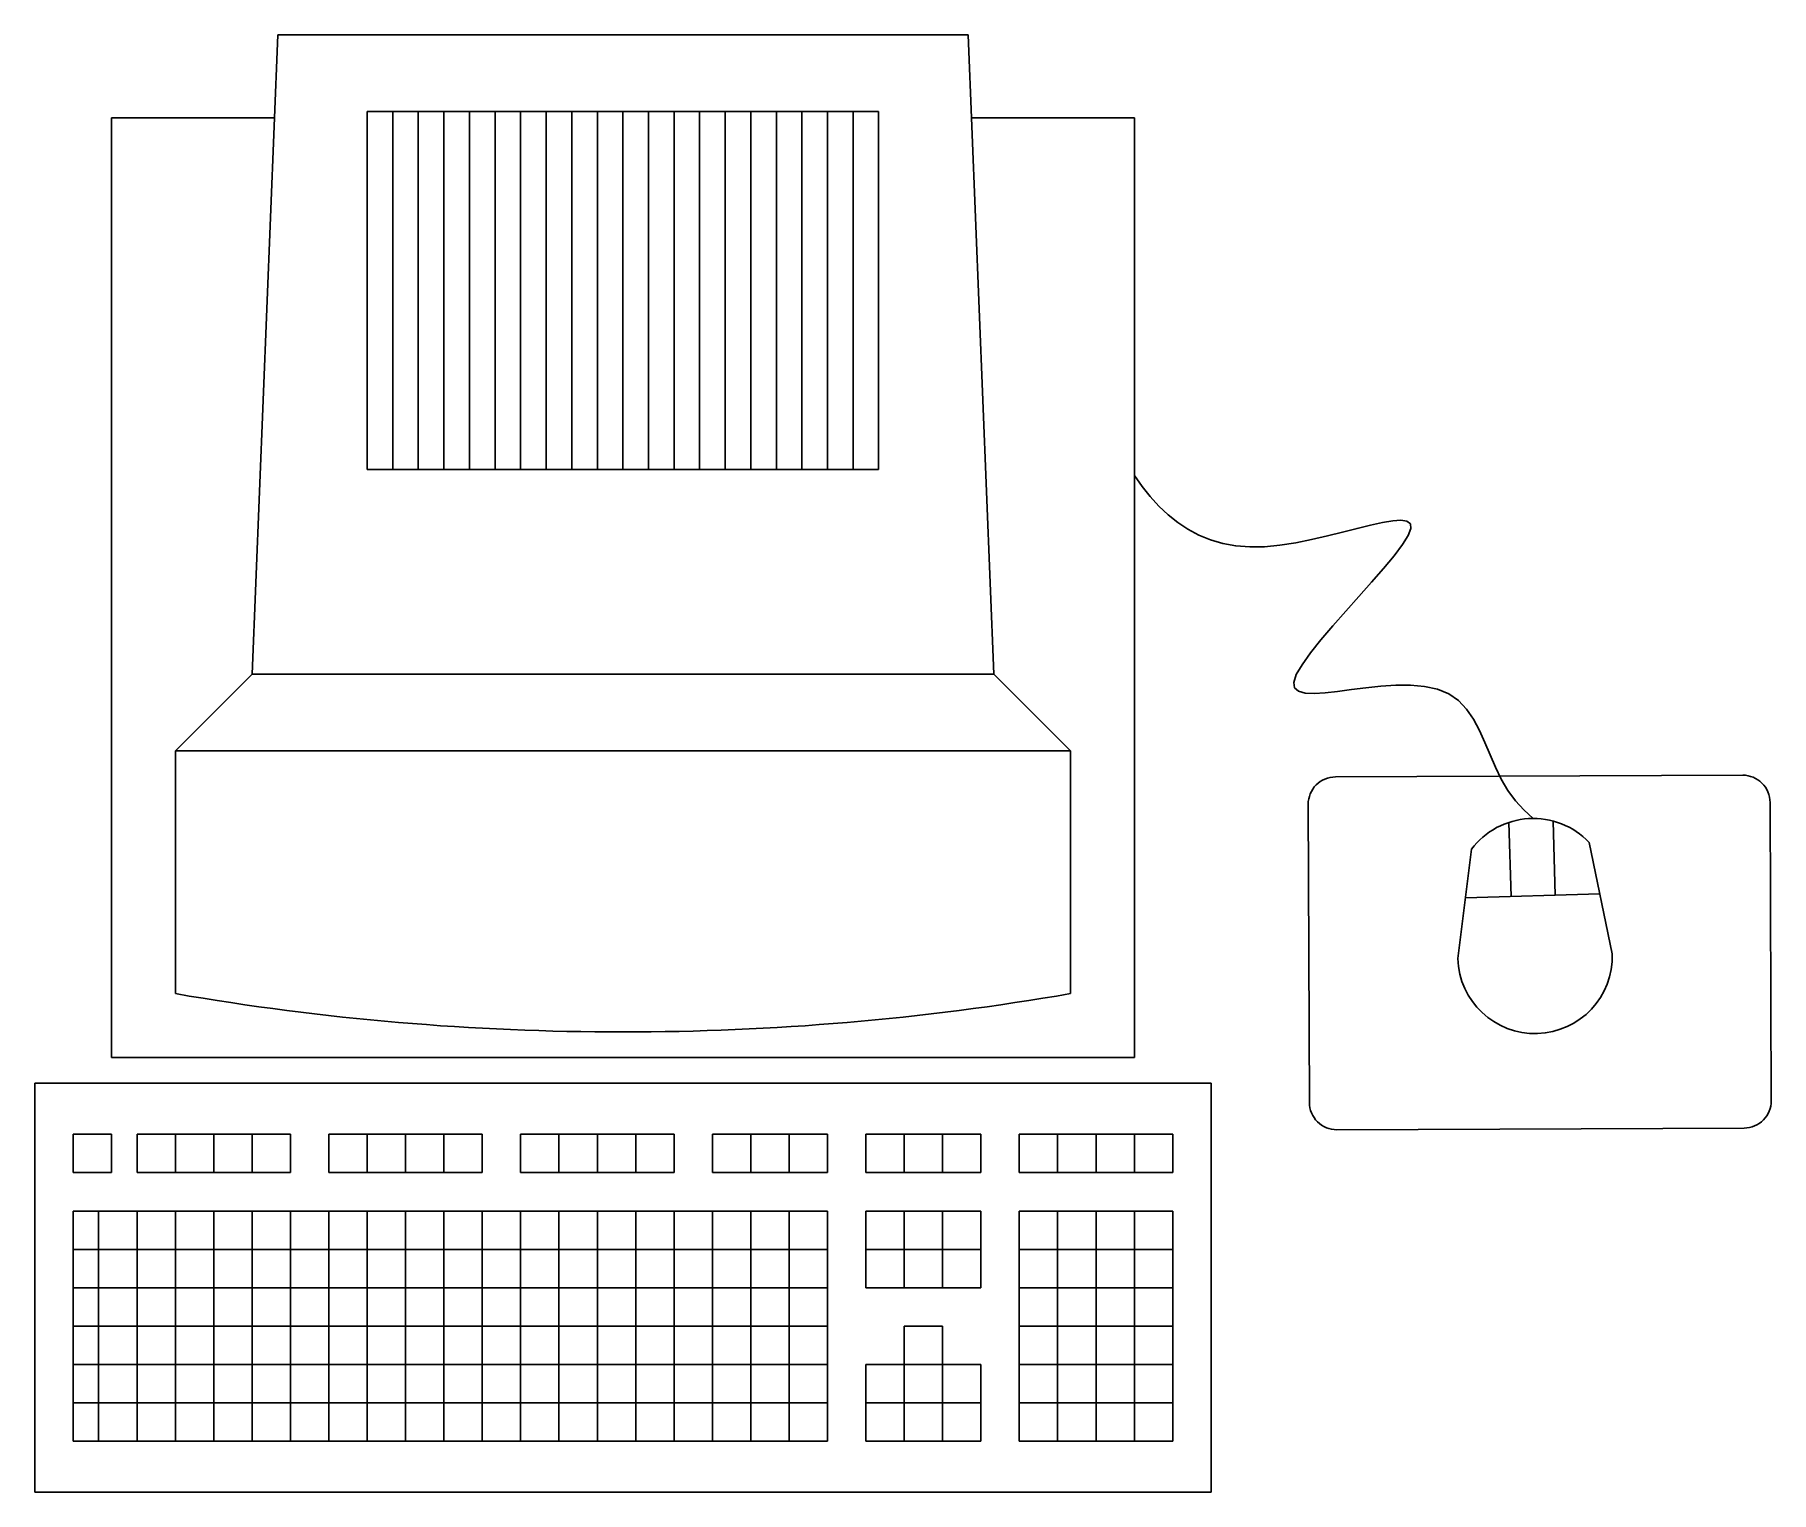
# Model space of a CAD drawing. Extents: x 2545.632 to 2546.207, y 1505.545 to 1506.027.
import ezdxf

# ---------------------------------------------------------------- set-up
doc = ezdxf.new("R2010")
doc.units = 0
doc.layers.get('0').update_dxf_attribs({"linetype": 'CONTINUOUS'})

msp = doc.modelspace()

# ---------------------------------------------------------------- linework, layer by layer
at = {"color": 0}
for p, q in [((2545.70414, 1505.81569), (2545.7126, 1506.02722)), ((2545.7126, 1506.02722), (2545.94104, 1506.02722)), ((2545.9495, 1505.81569), (2545.94104, 1506.02722)), ((2545.6576, 1505.68878), (2545.6576, 1505.99968)), ((2545.6576, 1505.99968), (2545.71149, 1505.99968)), ((2545.74221, 1505.88338), (2545.74221, 1506.00183)), ((2545.74221, 1506.00183), (2545.91143, 1506.00183)), ((2545.75067, 1505.88338), (2545.75067, 1506.00183)), ((2545.75913, 1505.88338), (2545.75913, 1506.00183)), ((2545.76759, 1505.88338), (2545.76759, 1506.00183)), ((2545.77605, 1505.88338), (2545.77605, 1506.00183)), ((2545.78451, 1505.88338), (2545.78451, 1506.00183)), ((2545.79297, 1505.88338), (2545.79297, 1506.00183)), ((2545.80144, 1505.88338), (2545.80144, 1506.00183)), ((2545.8099, 1505.88338), (2545.8099, 1506.00183)), ((2545.81836, 1505.88338), (2545.81836, 1506.00183)), ((2545.82682, 1505.88338), (2545.82682, 1506.00183)), ((2545.83528, 1505.88338), (2545.83528, 1506.00183)), ((2545.84374, 1505.88338), (2545.84374, 1506.00183)), ((2545.8522, 1505.88338), (2545.8522, 1506.00183)), ((2545.86066, 1505.88338), (2545.86066, 1506.00183)), ((2545.86912, 1505.88338), (2545.86912, 1506.00183)), ((2545.87758, 1505.88338), (2545.87758, 1506.00183)), ((2545.88605, 1505.88338), (2545.88605, 1506.00183)), ((2545.89451, 1505.88338), (2545.89451, 1506.00183)), ((2545.90297, 1505.88338), (2545.90297, 1506.00183)), ((2545.91143, 1505.88338), (2545.91143, 1506.00183)), ((2545.94214, 1505.99968), (2545.99604, 1505.99968)), ((2545.99604, 1505.68878), (2545.99604, 1505.99968)), ((2545.74221, 1505.88338), (2545.91143, 1505.88338)), ((2545.67875, 1505.79031), (2545.70414, 1505.81569)), ((2545.70414, 1505.81569), (2545.9495, 1505.81569)), ((2545.97489, 1505.79031), (2545.9495, 1505.81569)), ((2545.67875, 1505.70993), (2545.67875, 1505.79031)), ((2545.67875, 1505.79031), (2545.97489, 1505.79031)), ((2545.97489, 1505.70993), (2545.97489, 1505.79031)), ((2546.12067, 1505.7421), (2546.11992, 1505.76659)), ((2546.1353, 1505.74255), (2546.13455, 1505.76704)), ((2546.10304, 1505.72152), (2546.10755, 1505.75769)), ((2546.15416, 1505.72308), (2546.14647, 1505.75999)), ((2546.10555, 1505.74163), (2546.15001, 1505.743)), ((2545.6576, 1505.68878), (2545.99604, 1505.68878)), ((2545.63222, 1505.68032), (2546.02142, 1505.68032)), ((2545.63222, 1505.54494), (2545.63222, 1505.68032)), ((2546.02142, 1505.54494), (2546.02142, 1505.68032)), ((2545.64491, 1505.65071), (2545.64491, 1505.6634)), ((2545.64491, 1505.6634), (2545.6576, 1505.6634)), ((2545.6576, 1505.65071), (2545.6576, 1505.6634)), ((2545.66606, 1505.6634), (2545.71683, 1505.6634)), ((2545.66606, 1505.65071), (2545.66606, 1505.6634)), ((2545.67875, 1505.65071), (2545.67875, 1505.6634)), ((2545.69144, 1505.65071), (2545.69144, 1505.6634)), ((2545.70414, 1505.65071), (2545.70414, 1505.6634)), ((2545.71683, 1505.65071), (2545.71683, 1505.6634)), ((2545.71683, 1505.65071), (2545.71683, 1505.6634)), ((2545.72952, 1505.6634), (2545.78028, 1505.6634)), ((2545.72952, 1505.65071), (2545.72952, 1505.6634)), ((2545.72952, 1505.65071), (2545.72952, 1505.6634)), ((2545.72952, 1505.65071), (2545.72952, 1505.6634)), ((2545.72952, 1505.65071), (2545.72952, 1505.6634)), ((2545.74221, 1505.65071), (2545.74221, 1505.6634)), ((2545.7549, 1505.65071), (2545.7549, 1505.6634)), ((2545.7549, 1505.65071), (2545.7549, 1505.6634)), ((2545.7549, 1505.65071), (2545.7549, 1505.6634)), ((2545.7549, 1505.65071), (2545.7549, 1505.6634)), ((2545.76759, 1505.65071), (2545.76759, 1505.6634)), ((2545.78028, 1505.65071), (2545.78028, 1505.6634)), ((2545.79298, 1505.6634), (2545.84374, 1505.6634)), ((2545.79298, 1505.65071), (2545.79298, 1505.6634)), ((2545.80567, 1505.65071), (2545.80567, 1505.6634)), ((2545.80567, 1505.65071), (2545.80567, 1505.6634)), ((2545.80567, 1505.65071), (2545.80567, 1505.6634)), ((2545.81836, 1505.65071), (2545.81836, 1505.6634)), ((2545.83105, 1505.65071), (2545.83105, 1505.6634)), ((2545.84374, 1505.65071), (2545.84374, 1505.6634)), ((2545.85643, 1505.65071), (2545.85643, 1505.6634)), ((2545.85643, 1505.65071), (2545.85643, 1505.6634)), ((2545.85643, 1505.65071), (2545.85643, 1505.6634)), ((2545.85643, 1505.6634), (2545.89451, 1505.6634)), ((2545.86912, 1505.65071), (2545.86912, 1505.6634)), ((2545.88181, 1505.65071), (2545.88181, 1505.6634)), ((2545.89451, 1505.65071), (2545.89451, 1505.6634)), ((2545.9072, 1505.6634), (2545.94527, 1505.6634)), ((2545.9072, 1505.65071), (2545.9072, 1505.6634)), ((2545.9072, 1505.65071), (2545.9072, 1505.6634)), ((2545.91989, 1505.65071), (2545.91989, 1505.6634)), ((2545.93258, 1505.65071), (2545.93258, 1505.6634)), ((2545.94527, 1505.65071), (2545.94527, 1505.6634)), ((2545.95796, 1505.65071), (2545.95796, 1505.6634)), ((2545.95796, 1505.6634), (2546.00873, 1505.6634)), ((2545.97065, 1505.65071), (2545.97065, 1505.6634)), ((2545.98335, 1505.65071), (2545.98335, 1505.6634)), ((2545.99604, 1505.65071), (2545.99604, 1505.6634)), ((2545.99604, 1505.65071), (2545.99604, 1505.6634)), ((2546.00873, 1505.65071), (2546.00873, 1505.6634)), ((2545.64491, 1505.65071), (2545.6576, 1505.65071)), ((2545.66606, 1505.65071), (2545.71683, 1505.65071)), ((2545.72952, 1505.65071), (2545.78028, 1505.65071)), ((2545.79298, 1505.65071), (2545.84374, 1505.65071)), ((2545.85643, 1505.65071), (2545.89451, 1505.65071)), ((2545.9072, 1505.65071), (2545.94527, 1505.65071)), ((2545.95796, 1505.65071), (2546.00873, 1505.65071)), ((2545.64491, 1505.63801), (2545.89451, 1505.63801)), ((2545.64491, 1505.56187), (2545.64491, 1505.63801)), ((2545.65337, 1505.56187), (2545.65337, 1505.63801)), ((2545.66606, 1505.56187), (2545.66606, 1505.63801)), ((2545.67875, 1505.56187), (2545.67875, 1505.63801)), ((2545.69144, 1505.56187), (2545.69144, 1505.63801)), ((2545.70414, 1505.56187), (2545.70414, 1505.63801)), ((2545.71683, 1505.56187), (2545.71683, 1505.63801)), ((2545.71683, 1505.56187), (2545.71683, 1505.63801)), ((2545.72952, 1505.56187), (2545.72952, 1505.63801)), ((2545.72952, 1505.56187), (2545.72952, 1505.63801)), ((2545.72952, 1505.56187), (2545.72952, 1505.63801)), ((2545.72952, 1505.56187), (2545.72952, 1505.63801)), ((2545.74221, 1505.56187), (2545.74221, 1505.63801)), ((2545.7549, 1505.56187), (2545.7549, 1505.63801)), ((2545.7549, 1505.56187), (2545.7549, 1505.63801)), ((2545.7549, 1505.56187), (2545.7549, 1505.63801)), ((2545.7549, 1505.56187), (2545.7549, 1505.63801)), ((2545.76759, 1505.56187), (2545.76759, 1505.63801)), ((2545.78028, 1505.56187), (2545.78028, 1505.63801)), ((2545.79298, 1505.56187), (2545.79298, 1505.63801)), ((2545.80567, 1505.56187), (2545.80567, 1505.63801)), ((2545.80567, 1505.56187), (2545.80567, 1505.63801)), ((2545.80567, 1505.56187), (2545.80567, 1505.63801)), ((2545.81836, 1505.56187), (2545.81836, 1505.63801)), ((2545.83105, 1505.56187), (2545.83105, 1505.63801)), ((2545.84374, 1505.56187), (2545.84374, 1505.63801)), ((2545.85643, 1505.56187), (2545.85643, 1505.63801)), ((2545.85643, 1505.56187), (2545.85643, 1505.63801)), ((2545.85643, 1505.56187), (2545.85643, 1505.63801)), ((2545.86912, 1505.56187), (2545.86912, 1505.63801)), ((2545.88181, 1505.56187), (2545.88181, 1505.63801)), ((2545.89451, 1505.56187), (2545.89451, 1505.63801)), ((2545.9072, 1505.61263), (2545.9072, 1505.63801)), ((2545.9072, 1505.61263), (2545.9072, 1505.63801)), ((2545.9072, 1505.63801), (2545.94527, 1505.63801)), ((2545.91989, 1505.61263), (2545.91989, 1505.63801)), ((2545.93258, 1505.61263), (2545.93258, 1505.63801)), ((2545.94527, 1505.61263), (2545.94527, 1505.63801)), ((2545.95796, 1505.63801), (2546.00873, 1505.63801)), ((2545.95796, 1505.56187), (2545.95796, 1505.63801)), ((2545.97065, 1505.56187), (2545.97065, 1505.63801)), ((2545.98335, 1505.56187), (2545.98335, 1505.63801)), ((2545.99604, 1505.56187), (2545.99604, 1505.63801)), ((2545.99604, 1505.56187), (2545.99604, 1505.63801)), ((2546.00873, 1505.56187), (2546.00873, 1505.63801)), ((2545.64491, 1505.62532), (2545.89451, 1505.62532)), ((2545.9072, 1505.62532), (2545.94527, 1505.62532)), ((2545.95796, 1505.62532), (2546.00873, 1505.62532)), ((2545.64491, 1505.61263), (2545.89451, 1505.61263)), ((2545.9072, 1505.61263), (2545.94527, 1505.61263)), ((2545.95796, 1505.61263), (2546.00873, 1505.61263)), ((2545.64491, 1505.59994), (2545.89451, 1505.59994)), ((2545.91989, 1505.59994), (2545.93258, 1505.59994)), ((2545.91989, 1505.56187), (2545.91989, 1505.59994)), ((2545.93258, 1505.56187), (2545.93258, 1505.59994)), ((2545.95796, 1505.59994), (2546.00873, 1505.59994)), ((2545.64491, 1505.58725), (2545.89451, 1505.58725)), ((2545.9072, 1505.58725), (2545.94527, 1505.58725)), ((2545.9072, 1505.56187), (2545.9072, 1505.58725)), ((2545.9072, 1505.56187), (2545.9072, 1505.58725)), ((2545.94527, 1505.56187), (2545.94527, 1505.58725)), ((2545.95796, 1505.58725), (2546.00873, 1505.58725)), ((2545.64491, 1505.57456), (2545.89451, 1505.57456)), ((2545.9072, 1505.57456), (2545.94527, 1505.57456)), ((2545.95796, 1505.57456), (2546.00873, 1505.57456)), ((2545.64491, 1505.56187), (2545.89451, 1505.56187)), ((2545.9072, 1505.56187), (2545.94527, 1505.56187)), ((2545.95796, 1505.56187), (2546.00873, 1505.56187)), ((2545.63222, 1505.54494), (2546.02142, 1505.54494))]:
    msp.add_line(p, q, dxfattribs=at)
msp.add_lwpolyline([(2546.12798, 1505.76789), (2546.12491, 1505.77071), (2546.12208, 1505.77378), (2546.11958, 1505.77718), (2546.11743, 1505.78092), (2546.11552, 1505.7849), (2546.11375, 1505.789), (2546.11202, 1505.79308), (2546.1102, 1505.79704), (2546.10821, 1505.80075), (2546.10592, 1505.80409), (2546.10323, 1505.80693), (2546.10004, 1505.80916), (2546.09627, 1505.81069), (2546.09201, 1505.8116), (2546.08739, 1505.81199), (2546.08253, 1505.81197), (2546.07757, 1505.81165), (2546.07262, 1505.81113), (2546.06782, 1505.81053), (2546.06328, 1505.80995), (2546.05914, 1505.80949), (2546.05552, 1505.80927), (2546.05254, 1505.8094), (2546.05034, 1505.80998), (2546.04903, 1505.81112), (2546.04874, 1505.81292), (2546.04959, 1505.81549), (2546.05151, 1505.81878), (2546.05429, 1505.82265), (2546.05775, 1505.82698), (2546.0617, 1505.83162), (2546.06594, 1505.83644), (2546.07028, 1505.84131), (2546.07452, 1505.84608), (2546.07847, 1505.85062), (2546.08194, 1505.85481), (2546.08473, 1505.85849), (2546.08665, 1505.86153), (2546.08752, 1505.86382), (2546.08735, 1505.86536), (2546.08621, 1505.86624), (2546.08423, 1505.86655), (2546.08149, 1505.86637), (2546.07809, 1505.86581), (2546.07413, 1505.86494), (2546.06971, 1505.86386), (2546.06493, 1505.86265), (2546.05989, 1505.8614), (2546.05468, 1505.8602), (2546.04941, 1505.85915), (2546.04417, 1505.85832), (2546.03906, 1505.85782), (2546.03418, 1505.85772), (2546.02958, 1505.85807), (2546.02525, 1505.85886), (2546.02118, 1505.86005), (2546.01736, 1505.86163), (2546.01376, 1505.86357), (2546.01037, 1505.86583), (2546.00717, 1505.86841), (2546.00416, 1505.87128), (2546.00131, 1505.8744), (2545.99861, 1505.87776), (2545.99604, 1505.88133)], dxfattribs=at)
msp.add_lwpolyline([(2546.20675, 1505.67452), (2546.20634, 1505.77321, 0.414214), (2546.19729, 1505.78221), (2546.06254, 1505.78164, 0.414214), (2546.05354, 1505.77259), (2546.05395, 1505.6739, 0.414214), (2546.063, 1505.6649), (2546.19775, 1505.66547, 0.414214)], format="xyb", close=True, dxfattribs=at)
for centre, radius, start, end in [((2546.12798, 1505.74232), 0.02557, 43.7035, 143.04449), ((2546.1286, 1505.7223), 0.02557, 181.75539, 1.75539), ((2545.82682, 1506.56731), 0.87007, 260.20185, 279.79822)]:
    msp.add_arc(centre, radius, start, end, dxfattribs=at)

doc.saveas('drawing.dxf')
